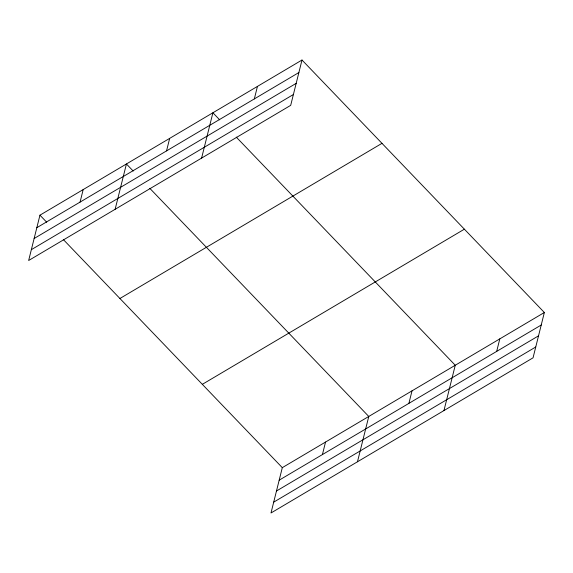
<?xml version="1.0" encoding="UTF-8"?>
<svg xmlns="http://www.w3.org/2000/svg" width="573" height="573" viewBox="0 0 573 573"><rect width="100%" height="100%" fill="white"/><g stroke="black" fill="none" stroke-linecap="round" stroke-linejoin="round"><path stroke-width="0.86" d="M302 60.022L39.952 215.176L28.65 260.5L290.697 105.346L302 60.022L544.35 312.5L533.048 357.824L271 512.978L282.303 467.654L544.35 312.5M80.07 202.097L83.185 189.577M115.13 209.295L126.425 163.978L133.194 171.026M166.542 150.892L169.665 138.38M201.603 158.098L212.905 112.774L219.667 119.829M254.333 98.921L257.449 86.401M322.42 454.575L325.536 442.055M357.473 461.774L368.776 416.456L149.804 188.331M408.893 403.371L412.016 390.85M443.953 410.576L455.256 365.252L236.284 137.133M496.684 351.392L499.799 338.879M36.83 227.696L298.877 72.542M34.129 238.518L296.177 83.364M31.35 249.67L293.397 94.516M119.922 298.497L381.976 143.343M202.326 384.34L464.374 229.186M279.18 480.174L541.227 325.02M276.48 490.997L538.527 335.842M273.701 502.149L535.748 346.994M39.952 215.176L46.714 222.231M63.324 239.535L282.303 467.654"/></g></svg>
